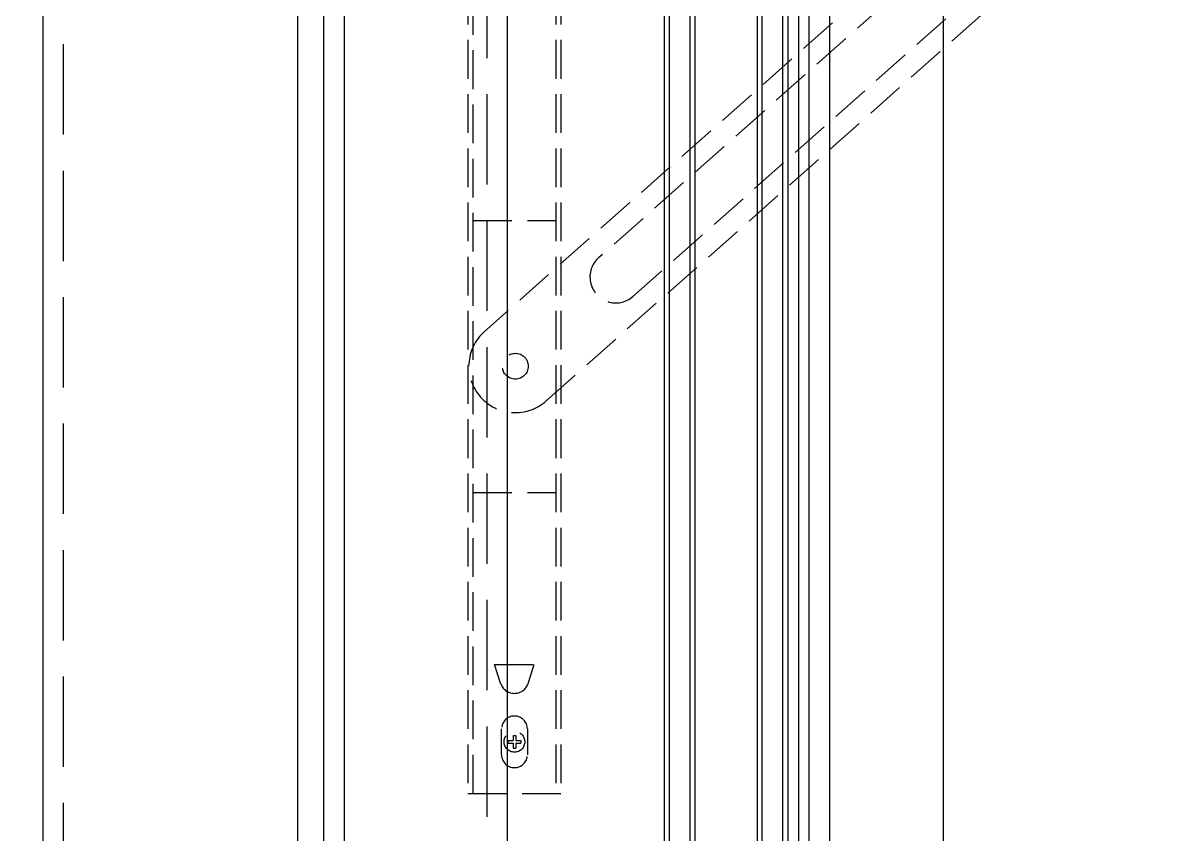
# Model space of a CAD drawing. Extents: x 220580 to 2027826, y -309201 to 71987.
# Drawn here: x 1063921.7 to 1064144, y -176317.3 to -176160.1 of the extents above; entities that cross this region are included whole.
import ezdxf

# ---------------------------------------------------------------- set-up
doc = ezdxf.new("R2010")
doc.units = 0
doc.linetypes.add('ZN-DASH', pattern=[0.35, 0.25, -0.1])
for name, color, linetype in [('!ZN1-填充-8', 8, 'Continuous'), ('!ZN1-标注-173', 173, 'Continuous'), ('!ZN3-玻璃幕墙-4', 4, 'Continuous'), ('!ZN4-辅助材料-1', 1, 'Continuous'), ('!ZN5-钢材投影-40', 40, 'Continuous'), ('!ZN5-铝材投影-112', 112, 'Continuous'), ('!ZN6-虚线-8', 8, 'ZN-DASH'), ('4玻璃幕墙', 4, 'Continuous')]:
    doc.layers.add(name, color=color, linetype=linetype)

# ---------------------------------------------------------------- blocks, each defined once
blk = doc.blocks.new('*U261')
at = {"layer": '!ZN1-填充-8'}
for p, q in [((0, 23), (511.5, 23)), ((0, 19), (511.5, 19)), ((0, 5), (511.5, 5)), ((0, 1), (511.5, 1))]:
    blk.add_line(p, q, dxfattribs=at)
at = {"layer": '!ZN3-玻璃幕墙-4'}
for points in [[(511.5, 24), (1, 24), (0, 23), (0, 19), (1, 18), (511.5, 18)], [(511.5, 6), (1, 6), (0, 5), (0, 1), (1, 0), (511.5, 0)]]:
    blk.add_lwpolyline(points, dxfattribs=at)
blk = doc.blocks.new('风撑')
at = {"layer": '!ZN4-辅助材料-1', "linetype": 'ZN-DASH', "ltscale": 30}
for p, q in [((-9, 356), (-9, 0)), ((-8, 0), (-8, 356)), ((8, 356), (8, 0)), ((9, 356), (9, 0)), ((-8, 111.01), (8, 111.01)), ((-8, 58.32), (8, 58.32)), ((-3.85, 25), (3.85, 25)), ((-2.62, 21.2), (-3.85, 25)), ((2.71, 21.47), (3.85, 25)), ((-0.25, 11.25), (0.25, 11.25)), ((-0.25, 11.25), (-0.25, 10.25)), ((0.25, 11.25), (0.25, 10.25)), ((-1.25, 10.25), (-1.25, 9.75)), ((-1.25, 10.25), (-0.25, 10.25)), ((-1.25, 9.75), (-0.25, 9.75)), ((-0.25, 9.75), (-0.25, 8.75)), ((0.25, 10.25), (1.25, 10.25)), ((0.25, 9.75), (1.25, 9.75)), ((0.25, 9.75), (0.25, 8.75)), ((1.25, 10.25), (1.25, 9.75)), ((-0.25, 8.75), (0.25, 8.75)), ((-9, 0), (9, 0))]:
    blk.add_line(p, q, dxfattribs=at)
blk.add_lwpolyline([(187.26, 260.83), (-5.8, 89.52, 1), (6.15, 76.06), (192, 240.97)], format="xyb", dxfattribs=at)
for points in [[(22.94, 96.31), (180.77, 236.35, 1), (174.13, 243.83), (16.3, 103.79, 1)], [(-2.5, 12.5, -1), (2.5, 12.5), (2.5, 7.5, -1), (-2.5, 7.5)]]:
    blk.add_lwpolyline(points, format="xyb", close=True, dxfattribs=at)
for centre, radius in [((0.17, 82.79), 2.5), ((0, 10), 2)]:
    blk.add_circle(centre, radius, dxfattribs=at)
blk.add_arc((0, 22.2), 2.8, 200.9379, 344.9379, dxfattribs=at)
blk = doc.blocks.new('20200306093546', base_point=(29869.44, 42689.6))
at = {"layer": '!ZN1-填充-8'}
h = blk.add_hatch(dxfattribs=at)
h.set_pattern_fill('ANSI36', color=256, angle=-270, style=0)
h.set_pattern_definition([(135, (29867.4445, 42689.1023), (-3.086963, 0.841899), [3.96875, -0.79375, 0, -0.79375])])
edge = h.paths.add_edge_path()
edge.add_line((29867.44, 42689.1), (29867.44, 42693.6))
edge.add_arc((29867.94, 42689.1), 0.5, 90, 180, ccw=False)
edge.add_line((29867.94, 42689.6), (29870.94, 42689.6))
edge.add_arc((29870.94, 42690.1), 0.5, 270, 360)
edge.add_line((29871.44, 42690.1), (29871.44, 42693.1))
edge.add_arc((29871.94, 42693.1), 0.5, 89.9986, 179.9986, ccw=False)
edge.add_arc((29868.27, -498209.81), 540903.41, 89.9996103, 90.000087)
blk = doc.blocks.new('A$C127fa938')
at = {"layer": '!ZN5-铝材投影-112'}
for p, q in [((-35, 497.5), (-35, 50.5)), ((-30, 497.5), (-30, 50.5)), ((-26, 497.5), (-26, 50.5)), ((62, 497.5), (62, -17.5))]:
    blk.add_line(p, q, dxfattribs=at)
blk.add_lwpolyline([(64, 497.5), (64, -17.5), (59.7, -17.5)], dxfattribs=at)
at = {"layer": '!ZN1-标注-173', "ltscale": 15, "rotation": 90}
blk.add_blockref('20200306093546', (-31, 2), dxfattribs=at)
at = {"layer": '!ZN3-玻璃幕墙-4', "rotation": 90}
blk.add_blockref('*U261', (60, -14), dxfattribs=at)
blk.add_blockref('风撑', (7, 117))
blk = doc.blocks.new('A$C6aeb0700')
at = {"layer": '!ZN5-钢材投影-40', "ltscale": 0.3}
for p, q in [((123.44, -15952.5), (123.44, -16719.84)), ((213.38, -15952.5), (213.38, -16719.84))]:
    blk.add_line(p, q, dxfattribs=at)
at = {"layer": '!ZN5-铝材投影-112'}
for p, q in [((275.78, -15952.5), (275.78, -16498)), ((297.78, -15952.5), (297.78, -16498))]:
    blk.add_line(p, q, dxfattribs=at)
at = {"layer": '!ZN6-虚线-8', "color": 8, "linetype": 'ZN-DASH', "ltscale": 70}
for p, q in [((127.44, -16719.84), (127.44, -15952.5)), ((209.44, -15952.5), (209.44, -16719.84))]:
    blk.add_line(p, q, dxfattribs=at)
at = {"layer": '4玻璃幕墙', "ltscale": 50}
blk.add_blockref('A$C127fa938', (207.78, -16450), dxfattribs=at)

msp = doc.modelspace()

# ---------------------------------------------------------------- block references
at = {"ltscale": 1000}
msp.add_blockref('A$C6aeb0700', (1063802.06, -159976.43), dxfattribs=at)

doc.saveas('drawing.dxf')
